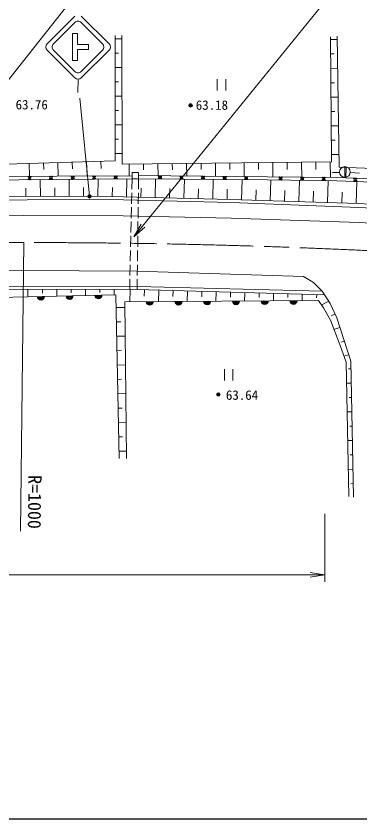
# Model space of a CAD drawing. Units: millimetres, scale not verified. Extents: x 40000 to 680000, y 20000 to 380000.
# Drawn here: x 409821 to 457707, y 205000 to 316809 of the extents above; entities that cross this region are included whole.
import ezdxf
from ezdxf.enums import TextEntityAlignment as Align

# ---------------------------------------------------------------- set-up
doc = ezdxf.new("R2010")
doc.units = ezdxf.units.MM
doc.header["$LTSCALE"] = 1000
doc.header["$PDMODE"] = 32
doc.header["$PDSIZE"] = 500
doc.linetypes.add('CHAIN', pattern=[18.5, 12, -1.5, 3.5, -1.5])
for name, color, linetype, lineweight in [('M-BMK', 2, 'CHAIN', 13), ('M-STR-HTXT', 7, 'Continuous', 13), ('M-STR-STRC', 7, 'Continuous', 13), ('M-TTL-BAND', 7, 'Continuous', 25), ('M-WORK', 1, 'Continuous', 13)]:
    doc.layers.add(name, color=color, linetype=linetype, lineweight=lineweight)
doc.styles.add('ＭＳ ゴシック', font='')
doc.styles.get('ＭＳ ゴシック').set_extended_font_data('MS Gothic')

# ---------------------------------------------------------------- blocks, each defined once
blk = doc.blocks.new('open_arrow')
at = {"color": 0, "linetype": 'Continuous', "lineweight": -2}
blk.add_lwpolyline([(7.5, 1.25), (0, 0), (7.5, -1.25)], dxfattribs=at)

msp = doc.modelspace()

# ---------------------------------------------------------------- linework, layer by layer
at = {"layer": 'M-BMK'}
msp.add_lwpolyline([(63396, 286159), (164355, 285611), (264948, 285211), (366502, 285122), (410913, 285266)], dxfattribs=at)
msp.add_arc((411552, -714734), 1000000, 81.84611, 90.03663, dxfattribs=at)
at = {"layer": 'M-STR-HTXT'}
for p, q in [((410913, 285266), (410425, 245096)), ((452799, 247511), (452799, 238000)), ((240246, 239000), (452799, 239000))]:
    msp.add_line(p, q, dxfattribs=at)
for points in [[(394162, 289495), (423000, 326000), (440000, 326000)], [(426244, 286082), (457000, 324000), (474000, 324000)]]:
    msp.add_lwpolyline(points, dxfattribs=at)
at = {"layer": 'M-STR-STRC'}
for p, q in [((418013, 316809), (414148, 312945)), ((418904, 316809), (422768, 312945)), ((415039, 312945), (418013, 315919)), ((418904, 315919), (421877, 312945)), ((417673, 314389), (417673, 310609)), ((417673, 314389), (418378, 314389)), ((418378, 312851), (418378, 314389)), ((414148, 312054), (418013, 308189)), ((415039, 312054), (418013, 309080)), ((419916, 312851), (418378, 312851)), ((419916, 312146), (418378, 312146)), ((418378, 312146), (418378, 310609)), ((422768, 312054), (418904, 308189)), ((418904, 309080), (421877, 312054)), ((419916, 312146), (419916, 312851)), ((417673, 310609), (418378, 310609)), ((418448, 308005), (418446, 306156)), ((420047, 291710), (418706, 305373))]:
    msp.add_line(p, q, dxfattribs=at)
for radius in [250, 200, 150, 100, 50, 20]:
    msp.add_circle((420047, 291710), radius, dxfattribs=at)
for centre, start, end in [((418458, 315473), 44.99985, 135), ((414593, 312499), 135, 225), ((415484, 312499), 135, 225.00005), ((421432, 312499), 315.00011, 44.99984), ((422323, 312499), 315, 45), ((418458, 309526), 225.00005, 315.00011), ((418458, 308635), 225, 315)]:
    msp.add_arc(centre, 630, start, end, dxfattribs=at)
msp.add_point((420047, 291710), dxfattribs=at)
at = {"layer": 'M-TTL-BAND'}
msp.add_line((40000, 205000), (579000, 205000), dxfattribs=at)
at = {"layer": 'M-WORK'}
for p, q in [((423616, 313655), (424540, 313656)), ((453611, 313528), (454537, 313536)), ((423617, 311655), (424082, 311656)), ((453628, 311528), (454103, 311532)), ((423618, 309655), (424548, 309656)), ((453646, 309528), (454596, 309536)), ((423619, 307655), (424087, 307656)), ((437835, 308029), (437835, 306429)), ((439035, 306429), (439035, 308029)), ((453663, 307528), (454150, 307532)), ((423620, 305655), (424556, 305656)), ((453681, 305528), (454654, 305537)), ((423621, 303655), (424092, 303656)), ((453698, 303528), (454196, 303533)), ((423622, 301655), (424564, 301656)), ((453716, 301528), (454712, 301537)), ((423623, 299655), (424097, 299656)), ((453733, 299528), (454243, 299533)), ((423624, 297655), (424573, 297656)), ((453751, 297528), (454771, 297537)), ((411649, 296296), (411703, 294493)), ((413648, 296356), (413675, 295454)), ((415647, 296416), (415704, 294514)), ((417646, 296476), (417675, 295525)), ((419645, 296536), (419705, 294536)), ((421644, 296596), (421674, 295596)), ((433575, 296299), (433595, 294493)), ((435575, 296322), (435585, 295419)), ((437575, 296345), (437596, 294463)), ((439575, 296367), (439585, 295427)), ((441574, 296390), (441597, 294434)), ((443574, 296413), (443585, 295435)), ((445574, 296436), (445597, 294404)), ((447574, 296458), (447586, 295443)), ((449574, 296481), (449598, 294374)), ((451574, 296504), (451586, 295450)), ((453574, 296526), (453598, 294345)), ((425575, 296209), (425594, 294553)), ((427575, 296231), (427585, 295403)), ((429575, 296254), (429595, 294523)), ((431575, 296277), (431585, 295411)), ((455611, 295845), (455611, 294345)), ((455796, 295709), (455741, 294291)), ((417205, 291705), (417201, 294065)), ((421205, 291686), (421255, 294104)), ((425204, 291604), (425260, 294142)), ((425995, 294149), (425962, 292680)), ((426855, 292680), (426873, 294149)), ((429203, 291515), (429261, 294124)), ((433202, 291427), (433261, 294093)), ((437201, 291339), (437262, 294063)), ((453902, 295024), (454865, 295027)), ((456356, 295016), (457647, 294930)), ((413205, 291698), (413201, 294027)), ((441200, 291233), (441294, 294032)), ((445198, 291098), (445295, 293998)), ((449195, 290964), (449295, 293940)), ((453193, 290829), (453296, 293883)), ((457191, 290695), (457294, 293756)), ((411205, 291695), (411203, 292859)), ((415205, 291702), (415203, 292882)), ((419205, 291709), (419203, 292918)), ((423205, 291645), (423231, 292915)), ((425950, 292180), (425916, 290681)), ((426831, 290680), (426849, 292180)), ((427204, 291559), (427233, 292864)), ((431203, 291471), (431232, 292804)), ((435202, 291383), (435232, 292745)), ((439201, 291294), (439232, 292694)), ((443199, 291165), (443248, 292615)), ((447197, 291031), (447247, 292519)), ((451194, 290897), (451246, 292423)), ((455192, 290762), (455243, 292293)), ((425904, 290181), (425870, 288681)), ((426806, 288681), (426825, 290180)), ((425859, 288181), (425824, 286682)), ((426782, 286681), (426800, 288181)), ((425813, 286182), (425778, 284682)), ((426757, 284681), (426775, 286181)), ((425767, 284182), (425733, 282683)), ((426733, 282681), (426751, 284181)), ((425721, 282183), (425687, 280683)), ((426708, 280681), (426726, 282181)), ((425675, 280183), (425642, 278714)), ((426684, 278712), (426702, 280181)), ((411483, 278742), (411481, 277718)), ((413483, 278738), (413482, 278226)), ((415483, 278734), (415481, 277802)), ((417483, 278730), (417482, 278264)), ((419483, 278726), (419481, 277886)), ((421483, 278722), (421482, 278302)), ((423483, 278718), (423482, 277970)), ((425690, 278689), (425646, 277031)), ((427690, 278636), (427667, 277807)), ((429689, 278583), (429648, 277053)), ((431688, 278529), (431668, 277765)), ((433687, 278476), (433650, 277076)), ((435687, 278423), (435668, 277723)), ((394855, 277368), (423716, 277975)), ((424170, 255212), (423716, 277975)), ((437686, 278369), (437652, 277098)), ((439685, 278316), (439668, 277680)), ((441685, 278263), (441654, 277120)), ((443684, 278209), (443669, 277638)), ((445683, 278156), (445656, 277143)), ((447682, 278103), (447669, 277596)), ((449682, 278049), (449658, 277165)), ((451681, 277996), (451669, 277554)), ((423751, 276208), (424980, 276232)), ((424971, 277027), (451920, 277177)), ((424971, 277027), (425222, 255212)), ((453264, 277081), (452291, 276569)), ((454195, 275311), (453708, 275055)), ((423791, 274208), (424389, 274220)), ((454908, 273449), (454065, 273174)), ((423831, 272208), (425026, 272232)), ((455527, 271547), (455106, 271410)), ((423871, 270209), (424452, 270220)), ((456147, 269645), (455470, 269425)), ((423911, 268209), (425072, 268232)), ((438824, 267648), (438824, 266048)), ((440024, 266048), (440024, 267648)), ((456465, 267693), (456109, 267686)), ((423951, 266210), (424515, 266221)), ((456501, 265693), (455828, 265681)), ((423991, 264210), (425118, 264232)), ((456538, 263694), (456202, 263687)), ((424030, 262210), (424578, 262221)), ((456575, 261694), (455909, 261682)), ((424070, 260211), (425164, 260233)), ((456612, 259694), (456279, 259688)), ((424110, 258211), (424640, 258222)), ((456648, 257695), (455990, 257682)), ((424150, 256212), (425211, 256233)), ((456685, 255695), (456356, 255689)), ((456722, 253695), (456071, 253683)), ((456759, 251696), (456433, 251690))]:
    msp.add_line(p, q, dxfattribs=at)
for points in [[(361182, 314269), (361273, 294299), (394406, 294398), (425995, 294570)], [(394515, 314204), (394657, 295785), (423625, 296655), (423616, 314089)], [(424539, 314108), (424576, 296197), (453760, 296528), (453607, 313900)], [(454530, 314029), (454797, 295747), (513107, 293501), (512775, 311519)], [(236845, 312848), (236933, 297703), (238160, 293753), (238560, 292694), (239139, 291538), (239422, 291033), (240145, 289944), (240815, 289360), (241357, 289076), (410926, 289025)], [(426873, 294585), (444847, 294428), (454489, 294338), (465620, 293923), (487299, 292566), (514904, 290822), (514672, 311466)], [(425995, 294149), (394394, 293848), (361257, 293836), (295541, 294082), (269260, 294137)], [(569931, 281970), (514887, 290252), (487285, 292000), (465622, 293431), (454480, 293866), (444854, 294004), (426873, 294149)], [(239139, 291538), (393885, 291665), (420047, 291710), (424764, 291613), (439663, 291284), (457513, 290684), (479558, 289398), (499949, 287860), (517369, 286215), (532394, 284535), (548275, 282560), (569570, 279406)], [(239422, 291033), (393911, 291112), (420068, 291249), (424761, 291206), (439740, 290846), (457557, 290168), (479624, 289033), (500002, 287344), (517363, 285738), (532397, 284049), (548290, 282028), (569507, 278965)], [(410926, 289025), (424750, 288979), (439759, 288660), (457617, 288079), (479537, 286808), (500010, 285268), (517520, 283626), (532471, 281923), (548309, 279943), (569208, 276844)], [(241936, 281536), (324588, 281411), (394486, 281467), (426655, 281301), (449869, 280519)], [(456793, 249808), (456446, 268727), (454474, 274779), (453561, 276772), (452453, 278507), (451253, 279707), (449869, 280519)], [(239256, 279077), (426684, 278712), (452799, 277966)], [(239365, 279514), (426764, 279166), (452453, 278507)], [(451920, 277177), (452612, 276194), (453591, 274440), (454975, 270933), (455769, 268626), (456147, 249900)]]:
    msp.add_lwpolyline(points, dxfattribs=at)
msp.add_lwpolyline([(425995, 295029), (426873, 295029), (426873, 294149), (425995, 294149)], close=True, dxfattribs=at)
for centre, radius in [((434119, 304373), 150), ((434119, 304373), 120), ((434119, 304373), 90), ((434119, 304373), 60), ((434119, 304373), 30), ((434119, 304373), 20), ((455611, 295095), 750), ((437992, 264107), 150), ((437992, 264107), 120), ((437992, 264107), 90), ((437992, 264107), 60), ((437992, 264107), 30), ((437992, 264107), 20)]:
    msp.add_circle(centre, radius, dxfattribs=at)
for centre, radius, start, end in [((411695, 293957), 256, 13.2263, 167.86553), ((411700, 294549), 256, 192.99254, 347.63178), ((411695, 293957), 205, 16.47159, 164.62023), ((411700, 294549), 205, 196.23784, 344.38648), ((411695, 293957), 154, 22.00604, 159.08579), ((411700, 294549), 154, 201.77229, 338.85203), ((411695, 293957), 102, 33.8293, 147.26252), ((411700, 294549), 102, 213.59555, 327.02877), ((411700, 294549), 100, 214.54103, 326.08329), ((414695, 293985), 256, 13.2263, 167.86553), ((414700, 294565), 256, 192.99254, 347.63178), ((414695, 293985), 205, 16.47159, 164.62023), ((414700, 294565), 205, 196.23784, 344.38648), ((414695, 293985), 154, 22.00604, 159.08579), ((414700, 294565), 154, 201.77229, 338.85203), ((414695, 293985), 102, 33.8293, 147.26252), ((414695, 293985), 100, 34.77478, 146.31705), ((414700, 294565), 102, 213.59555, 327.02877), ((414700, 294565), 100, 214.54103, 326.08329), ((417695, 294014), 256, 13.2263, 167.86553), ((417700, 294582), 256, 192.99254, 347.63178), ((417695, 294014), 205, 16.47159, 164.62023), ((417700, 294582), 205, 196.23784, 344.38648), ((417695, 294014), 154, 22.00604, 159.08579), ((417700, 294582), 154, 201.77229, 338.85203), ((417695, 294014), 102, 33.8293, 147.26252), ((417695, 294014), 100, 34.77478, 146.31705), ((417700, 294582), 102, 213.59555, 327.02877), ((417700, 294582), 100, 214.54103, 326.08329), ((420695, 294042), 256, 13.2263, 167.86553), ((420700, 294598), 256, 192.99254, 347.63178), ((420695, 294042), 205, 16.47159, 164.62023), ((420700, 294598), 205, 196.23784, 344.38648), ((420695, 294042), 154, 22.00604, 159.08579), ((420700, 294598), 154, 201.77229, 338.85203), ((420695, 294042), 102, 33.8293, 147.26252), ((420695, 294042), 100, 34.77478, 146.31705), ((420700, 294598), 102, 213.59555, 327.02877), ((420700, 294598), 100, 214.54103, 326.08329), ((423695, 294071), 256, 13.2263, 167.86553), ((423700, 294614), 256, 192.99254, 347.63178), ((423695, 294071), 205, 16.47159, 164.62023), ((423700, 294614), 205, 196.23784, 344.38648), ((423695, 294071), 154, 22.00604, 159.08579), ((423700, 294614), 154, 201.77229, 338.85203), ((423695, 294071), 102, 33.8293, 147.26252), ((423695, 294071), 100, 34.77478, 146.31705), ((423700, 294614), 102, 213.59555, 327.02877), ((423700, 294614), 100, 214.54103, 326.08329), ((429861, 294615), 256, 192.18004, 346.81927), ((429863, 294069), 256, 12.21883, 166.85806), ((429861, 294615), 205, 195.42534, 343.57398), ((429863, 294069), 205, 15.46413, 163.61277), ((429861, 294615), 154, 200.95978, 338.03953), ((429863, 294069), 154, 20.99858, 158.07832), ((429861, 294615), 102, 212.78305, 326.21627), ((429861, 294615), 100, 213.72852, 325.27079), ((429863, 294069), 102, 32.82184, 146.25506), ((429863, 294069), 100, 33.76731, 145.30958), ((432861, 294589), 256, 192.18004, 346.81927), ((432863, 294045), 256, 12.21883, 166.85806), ((432861, 294589), 205, 195.42534, 343.57398), ((432863, 294045), 205, 15.46413, 163.61277), ((432861, 294589), 154, 200.95978, 338.03953), ((432863, 294045), 154, 20.99858, 158.07832), ((432861, 294589), 102, 212.78305, 326.21627), ((432861, 294589), 100, 213.72852, 325.27079), ((432863, 294045), 102, 32.82184, 146.25506), ((432863, 294045), 100, 33.76731, 145.30958), ((435861, 294563), 256, 192.18004, 346.81927), ((435863, 294020), 256, 12.21883, 166.85806), ((435861, 294563), 205, 195.42534, 343.57398), ((435863, 294020), 205, 15.46413, 163.61277), ((435861, 294563), 154, 200.95978, 338.03953), ((435863, 294020), 154, 20.99858, 158.07832), ((435861, 294563), 102, 212.78305, 326.21627), ((435861, 294563), 100, 213.72852, 325.27079), ((435863, 294020), 102, 32.82184, 146.25506), ((435863, 294020), 100, 33.76731, 145.30958), ((438861, 294537), 256, 192.18004, 346.81927), ((438863, 293996), 256, 12.21883, 166.85806), ((438861, 294537), 205, 195.42534, 343.57398), ((438863, 293996), 205, 15.46413, 163.61277), ((438861, 294537), 154, 200.95978, 338.03953), ((438863, 293996), 154, 20.99858, 158.07832), ((438861, 294537), 102, 212.78305, 326.21627), ((438861, 294537), 100, 213.72852, 325.27079), ((438863, 293996), 102, 32.82184, 146.25506), ((438863, 293996), 100, 33.76731, 145.30958), ((441860, 294510), 256, 192.18004, 346.81927), ((441863, 293972), 256, 12.21883, 166.85806), ((441860, 294510), 205, 195.42534, 343.57398), ((441863, 293972), 205, 15.46413, 163.61277), ((441860, 294510), 154, 200.95978, 338.03953), ((441863, 293972), 154, 20.99858, 158.07832), ((441860, 294510), 102, 212.78305, 326.21627), ((441860, 294510), 100, 213.72852, 325.27079), ((441863, 293972), 102, 32.82184, 146.25506), ((441863, 293972), 100, 33.76731, 145.30958), ((446666, 293922), 256, 11.85644, 166.49567), ((446669, 294467), 256, 192.14569, 346.78493), ((446666, 293922), 205, 15.10173, 163.25037), ((446669, 294467), 205, 195.39099, 343.53963), ((446666, 293922), 154, 20.63618, 157.71592), ((446669, 294467), 154, 200.92544, 338.00518), ((446669, 294467), 102, 212.7487, 326.18192), ((446669, 294467), 100, 213.69418, 325.23644), ((449666, 293879), 256, 11.85644, 166.49567), ((449669, 294439), 256, 192.14569, 346.78493), ((449666, 293879), 205, 15.10173, 163.25037), ((449669, 294439), 205, 195.39099, 343.53963), ((449669, 294439), 154, 200.92544, 338.00518), ((449669, 294439), 102, 212.7487, 326.18192), ((449669, 294439), 100, 213.69418, 325.23644), ((452666, 293836), 256, 11.85644, 166.49567), ((452669, 294411), 256, 192.14569, 346.78493), ((452669, 294411), 205, 195.39099, 343.53963), ((452669, 294411), 154, 200.92544, 338.00518), ((452669, 294411), 102, 212.7487, 326.18192), ((452669, 294411), 100, 213.69418, 325.23644), ((457059, 294299), 256, 190.54347, 345.18271), ((457059, 294299), 205, 193.78877, 341.93741), ((457059, 294299), 154, 199.32322, 336.40296), ((457059, 294299), 102, 211.14648, 324.5797), ((457059, 294299), 100, 212.09196, 323.63422), ((411695, 293957), 100, 34.77478, 146.31705), ((446666, 293922), 102, 32.45944, 145.89266), ((446666, 293922), 100, 33.40492, 144.94719), ((449666, 293879), 154, 20.63618, 157.71592), ((449666, 293879), 102, 32.45944, 145.89266), ((449666, 293879), 100, 33.40492, 144.94719), ((452666, 293836), 205, 15.10173, 163.25037), ((452666, 293836), 154, 20.63618, 157.71592), ((452666, 293836), 102, 32.45944, 145.89266), ((452666, 293836), 100, 33.40492, 144.94719), ((457051, 293709), 256, 10.44569, 165.08492), ((457051, 293709), 205, 13.69098, 161.83962), ((457051, 293709), 154, 19.22543, 156.30518), ((457051, 293709), 102, 31.04869, 144.48191), ((457051, 293709), 100, 31.99417, 143.53644), ((413284, 277756), 500, 181.20529, 1.20529), ((413284, 277756), 400, 181.20529, 1.20529), ((413284, 277756), 300, 181.20529, 1.20529), ((413284, 277756), 200, 181.20529, 1.20529), ((413284, 277756), 100, 181.20529, 1.20529), ((417284, 277840), 500, 181.20529, 1.20529), ((417284, 277840), 400, 181.20529, 1.20529), ((417284, 277840), 300, 181.20529, 1.20529), ((417284, 277840), 200, 181.20529, 1.20529), ((417284, 277840), 100, 181.20529, 1.20529), ((421283, 277924), 500, 181.20529, 1.20529), ((421283, 277924), 400, 181.20529, 1.20529), ((421283, 277924), 300, 181.20529, 1.20529), ((421283, 277924), 200, 181.20529, 1.20529), ((421283, 277924), 100, 181.20529, 1.20529), ((428446, 277047), 500, 180.31885, 0.31885), ((428446, 277047), 400, 180.31885, 0.31885), ((428446, 277047), 300, 180.31885, 0.31885), ((428446, 277047), 200, 180.31885, 0.31885), ((428446, 277047), 100, 180.31885, 0.31885), ((432446, 277069), 500, 180.31885, 0.31885), ((432446, 277069), 400, 180.31885, 0.31885), ((432446, 277069), 300, 180.31885, 0.31885), ((432446, 277069), 200, 180.31885, 0.31885), ((432446, 277069), 100, 180.31885, 0.31885), ((436446, 277091), 500, 180.31885, 0.31885), ((436446, 277091), 400, 180.31885, 0.31885), ((436446, 277091), 300, 180.31885, 0.31885), ((436446, 277091), 200, 180.31885, 0.31885), ((436446, 277091), 100, 180.31885, 0.31885), ((440446, 277114), 500, 180.31885, 0.31885), ((440446, 277114), 400, 180.31885, 0.31885), ((440446, 277114), 300, 180.31885, 0.31885), ((440446, 277114), 200, 180.31885, 0.31885), ((440446, 277114), 100, 180.31885, 0.31885), ((444445, 277136), 500, 180.31885, 0.31885), ((444445, 277136), 400, 180.31885, 0.31885), ((444445, 277136), 300, 180.31885, 0.31885), ((444445, 277136), 200, 180.31885, 0.31885), ((444445, 277136), 100, 180.31885, 0.31885), ((448445, 277158), 500, 180.31885, 0.31885), ((448445, 277158), 400, 180.31885, 0.31885), ((448445, 277158), 300, 180.31885, 0.31885), ((448445, 277158), 200, 180.31885, 0.31885), ((448445, 277158), 100, 180.31885, 0.31885)]:
    msp.add_arc(centre, radius, start, end, dxfattribs=at)
for p in [(434119, 304373), (437992, 264107)]:
    msp.add_point(p, dxfattribs=at)

# ---------------------------------------------------------------- block references
at = {"layer": 'M-STR-HTXT', "xscale": 267, "yscale": 267}
for p, rotation in [((426244, 286082), 51), ((452799, 239000), 180)]:
    msp.add_blockref('open_arrow', p, dxfattribs=dict(at, rotation=rotation))

# ---------------------------------------------------------------- texts
at = {"layer": 'M-STR-HTXT', "style": 'ＭＳ ゴシック'}
msp.add_text('R=1000', height=1833, rotation=269.305, dxfattribs=at).set_placement((410955, 249158), align=Align.BOTTOM_CENTER)
at = {"layer": 'M-WORK', "style": 'ＭＳ ゴシック'}
for s, p in [('63.76', (412003, 303414)), ('63.18', (437092, 303356)), ('63.64', (441287, 262974))]:
    msp.add_text(s, height=1320, dxfattribs=at).set_placement(p, align=Align.BOTTOM_CENTER)

doc.saveas('drawing.dxf')
